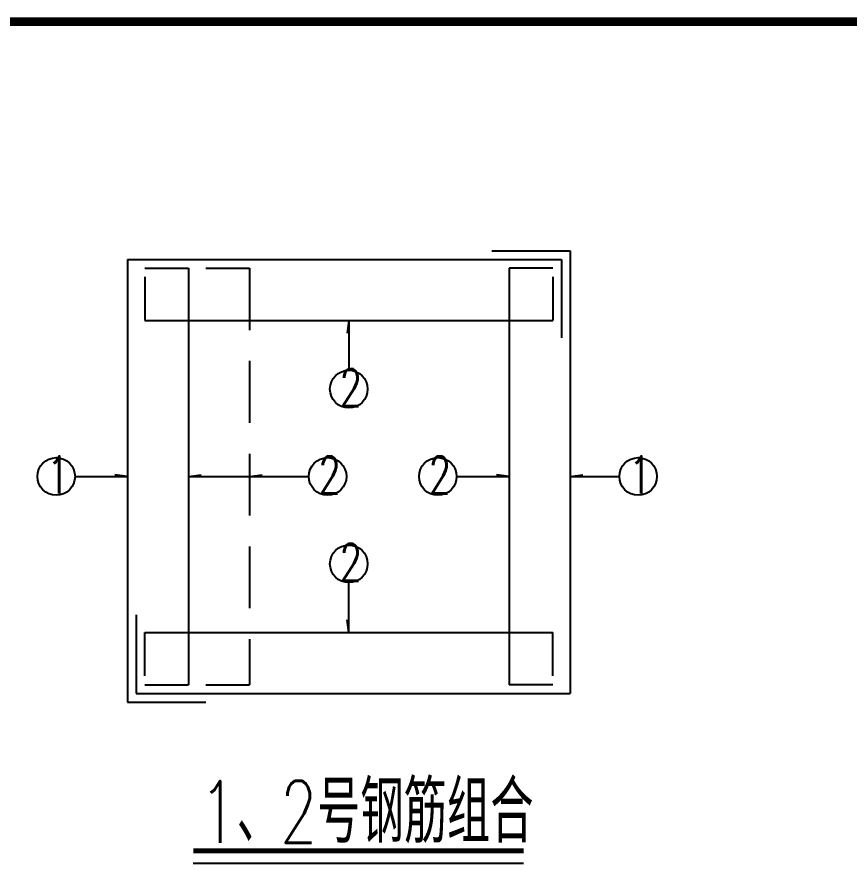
# Model space of a CAD drawing. Extents: x 5781 to 12795, y 1434 to 2653.
# Drawn here: x 8819 to 8886.3, y 2015 to 2084.5 of the extents above; entities that cross this region are included whole.
import ezdxf

# ---------------------------------------------------------------- set-up
doc = ezdxf.new("R2010")
doc.units = 0
doc.header["$LTSCALE"] = 5
doc.linetypes.add('DASHEDX2', pattern=[1.5, 1, -0.5])
doc.layers.get('0').update_dxf_attribs({"linetype": 'CONTINUOUS'})
for name, color, linetype in [('图框', 7, 'CONTINUOUS'), ('文字', 7, 'CONTINUOUS'), ('文字字符', 7, 'CONTINUOUS'), ('补充', 1, 'CONTINUOUS')]:
    doc.layers.add(name, color=color, linetype=linetype)
doc.styles.get("Standard").update_dxf_attribs({"font": 'simplex1.shx', "width": 0.7, "bigfont": 'hztxt.shx'})

msp = doc.modelspace()

# ---------------------------------------------------------------- linework, layer by layer
at = {"color": 3}
for p, q in [((8845.8264, 2059.983), (8845.7027, 2058.9519)), ((8845.8264, 2059.983), (8845.8264, 2055.9583)), ((8823.6833, 2047.3689), (8827.9271, 2047.3689)), ((8827.9271, 2047.3689), (8826.8961, 2047.4926)), ((8832.86, 2047.3689), (8833.891, 2047.4926)), ((8832.86, 2047.3689), (8842.59, 2047.3689)), ((8837.7928, 2047.3689), (8838.8239, 2047.4926)), ((8854.5491, 2047.3689), (8858.7928, 2047.3689)), ((8858.7928, 2047.3689), (8857.7618, 2047.4926)), ((8863.7257, 2047.3689), (8864.7567, 2047.4926)), ((8863.7257, 2047.3689), (8867.7065, 2047.3689)), ((8845.8264, 2034.7548), (8845.8264, 2038.7794)), ((8845.8264, 2034.7548), (8845.7027, 2035.7858))]:
    msp.add_line(p, q, dxfattribs=at)
msp.add_line((8833.2423, 2016.0811), (8859.9579, 2016.0811))
at = {"const_width": 0.4}
msp.add_lwpolyline([(8833.2423, 2017.0811), (8859.9579, 2017.0811)], dxfattribs=at)
at = {"color": 3}
for centre in [(8845.8264, 2054.4362), (8822.1611, 2047.3689), (8844.1121, 2047.3689), (8853.027, 2047.3689), (8869.2287, 2047.3689), (8845.8264, 2040.3016)]:
    msp.add_circle(centre, 1.5221, dxfattribs=at)
at = {"layer": '图框', "const_width": 0.7}
msp.add_lwpolyline([(9029.7937, 2084.1667), (8649.7937, 2084.1667), (8649.7937, 1807.1667), (9029.7937, 1807.1667), (9029.7937, 2084.1667)], dxfattribs=at)
at = {"layer": '补充', "color": 1}
for p, q in [((8857.3834, 2065.6205), (8863.7257, 2065.6205)), ((8863.7257, 2065.6205), (8863.7257, 2029.8219)), ((8827.9271, 2064.9158), (8827.9271, 2029.1172)), ((8827.9271, 2064.9158), (8863.021, 2064.9158)), ((8863.021, 2064.9158), (8863.021, 2058.5736)), ((8829.3365, 2064.2111), (8832.86, 2064.2111)), ((8832.86, 2064.2111), (8832.86, 2030.5266)), ((8858.7928, 2064.2111), (8858.7928, 2030.5266)), ((8862.3163, 2064.2111), (8858.7928, 2064.2111)), ((8829.3365, 2063.5065), (8829.3365, 2059.983)), ((8862.3163, 2063.5065), (8862.3163, 2059.983)), ((8829.3365, 2059.983), (8862.3163, 2059.983)), ((8828.6318, 2036.1642), (8828.6318, 2029.8219)), ((8829.3365, 2034.7548), (8862.3163, 2034.7548)), ((8829.3365, 2031.2313), (8829.3365, 2034.7548)), ((8862.3163, 2031.2313), (8862.3163, 2034.7548)), ((8829.3365, 2030.5266), (8832.86, 2030.5266)), ((8862.3163, 2030.5266), (8858.7928, 2030.5266)), ((8828.6318, 2029.8219), (8863.7257, 2029.8219)), ((8827.9271, 2029.1172), (8834.2694, 2029.1172))]:
    msp.add_line(p, q, dxfattribs=at)
at = {"layer": '补充', "color": 1, "linetype": 'DASHEDX2'}
for p, q in [((8834.2694, 2064.2111), (8837.7928, 2064.2111)), ((8837.7928, 2064.2111), (8837.7928, 2030.5266)), ((8834.2694, 2030.5266), (8837.7928, 2030.5266))]:
    msp.add_line(p, q, dxfattribs=at)

# ---------------------------------------------------------------- texts
at = {"layer": '文字', "color": 7, "width": 0.7}
msp.add_text('1、2号钢筋组合', height=5, dxfattribs=at).set_placement((8833.7634, 2017.7389))
at = {"layer": '文字字符', "color": 7, "width": 0.7}
for s, p in [('2', (8845.0849, 2053.0526)), ('1', (8821.4196, 2045.9853)), ('2', (8843.3706, 2045.9853)), ('2', (8852.2855, 2045.9853)), ('1', (8868.4872, 2045.9853)), ('2', (8845.0849, 2038.918))]:
    msp.add_text(s, height=3, dxfattribs=at).set_placement(p)

doc.saveas('drawing.dxf')
